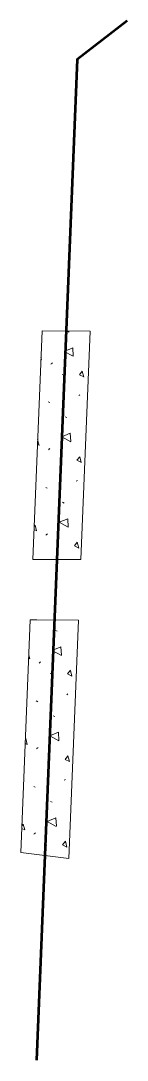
# Model space of a CAD drawing. Extents: x 2536931 to 2538613, y 7112513 to 7131087.
# Drawn here: x 2538077.2 to 2538088.2, y 7129159.5 to 7129267.2 of the extents above; entities that cross this region are included whole.
import ezdxf

# ---------------------------------------------------------------- set-up
doc = ezdxf.new("R2010")
doc.units = 0
doc.header["$MEASUREMENT"] = 0
doc.layers.add('C-WATR-UGND-Crossings', color=4, linetype='Continuous', lineweight=53)
doc.layers.add('CONCRETE REPAIR', color=7, linetype='Continuous', lineweight=13)

msp = doc.modelspace()

# ---------------------------------------------------------------- hatches: boundary and pattern name
at = {"layer": 'CONCRETE REPAIR'}
h = msp.add_hatch(dxfattribs=at)
h.set_pattern_fill('CONCRT', color=256, style=0)
h.set_pattern_definition([(153.3275, (2538075.97005, 7129216.8342), (76.730857, -37.728043), [0.51306, -104.40484]), (51.139, (2538075.5116, 7129217.0645), (-35.865896, -43.291102), [0.4682, -99.67027]), (-75.3746, (2538075.80535, 7129217.4291), (15.461447, -62.535676), [0.61725, -91.7486]), (169.984, (2538077.949, 7129219.3943), (8.64128, -0.2537), [1.0675, -60.0934]), (41.3094, (2538076.8978, 7129219.57996), (-88.754188, -77.213618), [0.94593, -129.0613]), (-67.7756, (2538077.60834, 7129220.2044), (32.223684, -80.765443), [0.86043, -105.8053]), (151.173, (2538073.426, 7129214.962), (8.6413, -0.2537), [1.0675, -18.3626]), (22.8197, (2538072.4907, 7129215.4766), (-17.54271, -8.35378), [0.96335, -84.5412]), (-86.6155, (2538073.3787, 7129215.8503), (-0.260158, -8.861182), [0.8712, -97.02627]), (31.445, (2538074.2514, 7129219.7498), (-70.431003, -42.276295), [0.13345, -113.4178]), (154.594, (2538072.7034, 7129221.8682), (17.022395, -9.368585), [0.1822, -65.9189]), (154.594, (2538079.8861, 7129218.77), (17.022395, -9.368585), [0.1822, -65.9189]), (154.594, (2538077.6917, 7129217.1502), (17.022395, -9.368585), [0.1822, -65.9189]), (4.8185, (2538078.2852, 7129221.5331), (-69.39037, -6.83157), [0.1675, -78.1409]), (154.594, (2538073, 7129217.473), (17.022395, -9.368585), [0.1822, -65.9189]), (154.594, (2538076.8509, 7129214.3616), (17.022395, -9.368585), [0.1822, -65.9189]), (153.3275, (2538078.7937, 7129214.3416), (76.730857, -37.728043), [0.51306, -104.40484]), (51.139, (2538078.3353, 7129214.5719), (-35.865896, -43.291102), [0.4682, -99.67027]), (-75.3746, (2538078.629, 7129214.9365), (15.461447, -62.535676), [0.61725, -91.7486]), (153.3275, (2538074.7892, 7129221.6774), (76.730857, -37.728043), [0.51306, -104.40484]), (51.139, (2538074.3308, 7129221.9077), (-35.865896, -43.291102), [0.4682, -99.67027]), (-75.3746, (2538074.6245, 7129222.2723), (15.461447, -62.535676), [0.61725, -91.7486]), (31.445, (2538071.1489, 7129214.2142), (-70.431003, -42.276295), [0.13345, -113.4178]), (31.445, (2538071.3646, 7129222.9996), (-70.431003, -42.276295), [0.13345, -113.4178])])
h.paths.add_polyline_path([(2538079.38, 7129235.11), (2538078.41, 7129211.4), (2538083.41, 7129211.4), (2538084.38, 7129235.06), (2538079.38, 7129235.11)])
h = msp.add_hatch(dxfattribs=at)
h.set_pattern_fill('CONCRT', color=256, style=0)
h.set_pattern_definition([(153.3275, (2538074.73005, 7129185.8342), (76.730857, -37.728043), [0.51306, -104.40484]), (51.139, (2538074.2716, 7129186.0645), (-35.865896, -43.291102), [0.4682, -99.67027]), (-75.3746, (2538074.56535, 7129186.4291), (15.461447, -62.535676), [0.61725, -91.7486]), (169.984, (2538076.709, 7129188.3943), (8.64128, -0.2537), [1.0675, -60.0934]), (41.3094, (2538075.6578, 7129188.57996), (-88.754188, -77.213618), [0.94593, -129.0613]), (-67.7756, (2538076.36834, 7129189.2044), (32.223684, -80.765443), [0.86043, -105.8053]), (151.173, (2538072.186, 7129183.962), (8.6413, -0.2537), [1.0675, -18.3626]), (22.8197, (2538071.2507, 7129184.4766), (-17.54271, -8.353778), [0.96335, -84.5412]), (-86.6155, (2538072.1387, 7129184.8503), (-0.260158, -8.861182), [0.8712, -97.02627]), (31.445, (2538073.0114, 7129188.7498), (-70.431003, -42.276295), [0.13345, -113.4178]), (154.594, (2538071.4634, 7129190.8682), (17.022395, -9.368585), [0.1822, -65.9189]), (154.594, (2538078.6461, 7129187.77), (17.022395, -9.368585), [0.1822, -65.9189]), (154.594, (2538076.4517, 7129186.1502), (17.022395, -9.368585), [0.1822, -65.9189]), (4.8185, (2538077.0452, 7129190.5331), (-69.39037, -6.83157), [0.1675, -78.1409]), (154.594, (2538071.76, 7129186.473), (17.022395, -9.368585), [0.1822, -65.9189]), (154.594, (2538075.6109, 7129183.3616), (17.022395, -9.368585), [0.1822, -65.9189]), (153.3275, (2538077.5537, 7129183.3416), (76.730857, -37.728043), [0.51306, -104.40484]), (51.139, (2538077.0953, 7129183.5719), (-35.865896, -43.291102), [0.4682, -99.67027]), (-75.3746, (2538077.389, 7129183.9365), (15.461447, -62.535676), [0.61725, -91.7486]), (153.3275, (2538073.5492, 7129190.6774), (76.730857, -37.728043), [0.51306, -104.40484]), (51.139, (2538073.0908, 7129190.9077), (-35.865896, -43.291102), [0.4682, -99.67027]), (-75.3746, (2538073.3845, 7129191.2723), (15.461447, -62.535676), [0.61725, -91.7486]), (31.445, (2538069.9089, 7129183.2142), (-70.431003, -42.276295), [0.13345, -113.4178]), (31.445, (2538070.1246, 7129191.9996), (-70.431003, -42.276295), [0.13345, -113.4178])])
h.paths.add_polyline_path([(2538078.15, 7129205.14), (2538077.17, 7129181.02), (2538082.15, 7129180.4), (2538083.16, 7129205.12), (2538078.83, 7129205.14)])

# ---------------------------------------------------------------- linework, layer by layer
at = {"layer": 'C-WATR-UGND-Crossings', "linetype": 'Continuous', "flags": 128}
msp.add_lwpolyline([(2538088.23, 7129267.25), (2538083.03, 7129263.23), (2538078.79, 7129159.5)], dxfattribs=at)
at = {"layer": 'CONCRETE REPAIR', "flags": 128}
for points in [[(2538079.38, 7129235.11), (2538078.41, 7129211.4), (2538083.41, 7129211.4), (2538084.38, 7129235.06), (2538079.38, 7129235.11)], [(2538078.15, 7129205.14), (2538077.17, 7129181.02), (2538082.15, 7129180.4), (2538083.16, 7129205.12), (2538078.83, 7129205.14)]]:
    msp.add_lwpolyline(points, close=True, dxfattribs=at)

doc.saveas('drawing.dxf')
